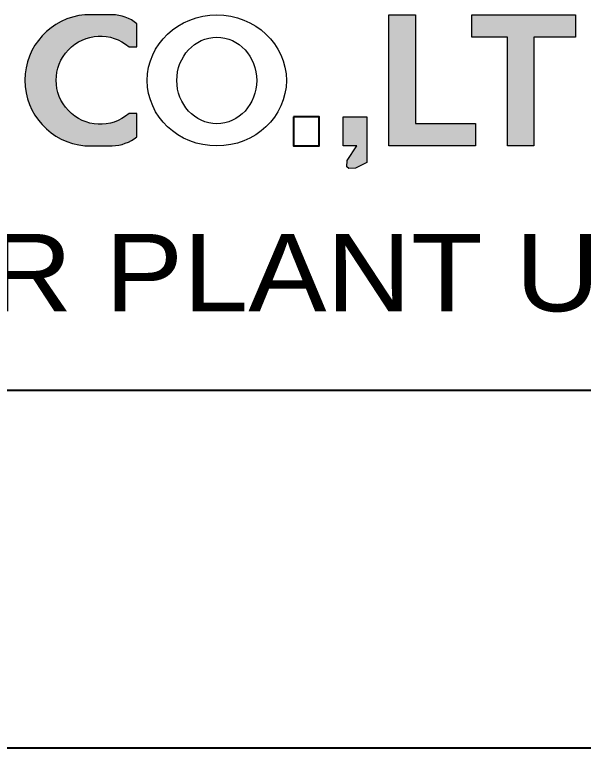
# Model space of a CAD drawing. Header units: inches. Extents: x 0 to 841, y 0 to 594.
# Drawn here: x 789.21 to 809.07, y 58.91 to 84.53 of the extents above; entities that cross this region are included whole.
import ezdxf
from ezdxf.enums import TextEntityAlignment as Align

# ---------------------------------------------------------------- set-up
doc = ezdxf.new("R2010")
doc.units = ezdxf.units.IN
doc.header["$MEASUREMENT"] = 0
doc.layers.add('BG Border', color=7, linetype='Continuous')
doc.styles.add('Arial', font='arial.ttf')

msp = doc.modelspace()

# ---------------------------------------------------------------- hatches: boundary and pattern name
at = {"layer": 'BG Border', "linetype": 'ByBlock', "true_color": 0x004c8c}
h = msp.add_hatch(color=154, dxfattribs=at)
edge = h.paths.add_edge_path()
edge.add_arc((791.8672077380272, 82.24334298453188), 2.296158638992682, 94.98546652318319, 265.0136534218238)
edge.add_line((791.6676294180105, 79.95587429849483), (792.5838760962716, 79.95626471004347))
edge.add_line((792.5838760962716, 79.95626471004347), (792.583876091026, 79.95627700475637))
edge.add_line((792.583876091026, 79.95627700475637), (792.612730209797, 79.95627700499759))
edge.add_arc((792.5983031386928, 81.35865081009499), 1.40244801315556, 270.5894156910618, 309.1698789540818)
edge.add_line((793.4841199026567, 80.2713656173859), (793.4841199042438, 81.0769162443848))
edge.add_line((793.4841199042438, 81.0769162443848), (793.2075942755266, 81.07691624455953))
edge.add_arc((792.2031410592448, 82.24344227866413), 1.539385998358662, 49.281272840149484, 310.73054664542303, ccw=False)
edge.add_line((793.207353612738, 83.41017549553483), (793.4841199042438, 83.4103845825165))
edge.add_line((793.4841199042438, 83.4103845825165), (793.484119902647, 84.21593520950911))
edge.add_arc((792.598303138668, 83.12865001682492), 1.402448013145706, 50.8301210448022, 89.41058430772851)
edge.add_line((792.6127302098017, 84.53102382191216), (792.583876092444, 84.53101743823339))
edge.add_line((792.583876092444, 84.53101743823339), (791.6676645532265, 84.53081473579358))
for points in [[(802.274572902374, 79.9512595522946), (802.274572902374, 84.52741477759606), (803.2048483983993, 84.52741477759606), (803.2048483983993, 80.73461579268391), (805.3109022621632, 80.73461579268391), (805.3109022621632, 79.9515354627559)], [(806.4220660434647, 79.95683888797761), (806.421721597178, 83.74742115687287), (805.1816958802791, 83.74730847677228), (805.1816958691102, 84.53279686682805), (808.7994453778117, 84.53312561108447), (808.7995167746295, 83.74742119505005), (807.3394233791017, 83.74728851744455), (807.3397678068411, 79.95692227871065)], [(800.8830007042362, 79.16275435675809), (800.814841282006, 79.22416276666287), (800.8255607964852, 79.43675146161799), (801.1620621259976, 79.95631720969479), (800.6811316068836, 79.95631720969479), (800.6811316068836, 80.96072861340105), (801.5105702430924, 80.96072861340105), (801.5105702430924, 79.36523060883368), (801.1197304612608, 79.16907047386653)]]:
    msp.add_hatch(color=154, dxfattribs=at).paths.add_polyline_path(points)

# ---------------------------------------------------------------- linework, layer by layer
at = {"layer": 'BG Border', "color": 7, "linetype": 'Continuous', "lineweight": 25}
for p, q in [((827.000002, 71.410071), (677.000006, 71.410071)), ((827.000006, 58.910071), (677.000006, 58.910071))]:
    msp.add_line(p, q, dxfattribs=at)
at = {"layer": 'BG Border', "color": 7, "linetype": 'Continuous', "lineweight": 0}
msp.add_lwpolyline([(791.667665, 84.530815, 0.916557), (791.667629, 79.955874), (792.583876, 79.956265), (792.583876, 79.956277), (792.61273, 79.956277, 0.169947), (793.48412, 80.271366), (793.48412, 81.076916), (793.207594, 81.076916, -2.1804), (793.207354, 83.410175), (793.48412, 83.410385), (793.48412, 84.215935, 0.169947), (792.61273, 84.531024), (792.583876, 84.531017)], format="xyb", close=True, dxfattribs=at)
for points in [[(802.274573, 79.95126), (802.274573, 84.527415), (803.204848, 84.527415), (803.204848, 80.734616), (805.310902, 80.734616), (805.310902, 79.951535)], [(806.422066, 79.956839), (806.421722, 83.747421), (805.181696, 83.747308), (805.181696, 84.532797), (808.799445, 84.533126), (808.799517, 83.747421), (807.339423, 83.747289), (807.339768, 79.956922)], [(800.883001, 79.162754), (800.814841, 79.224163), (800.825561, 79.436751), (801.162062, 79.956317), (800.681132, 79.956317), (800.681132, 80.960729), (801.51057, 80.960729), (801.51057, 79.365231), (801.11973, 79.16907)]]:
    msp.add_lwpolyline(points, close=True, dxfattribs=at)
at = {"layer": 'BG Border', "color": 154, "linetype": 'Continuous', "lineweight": 25, "true_color": 0x004c8c}
msp.add_lwpolyline([(798.955889, 80.960729), (798.955889, 79.95616), (799.849251, 79.95616), (799.849251, 80.960729)], close=True, dxfattribs=at)
at = {"layer": 'BG Border', "color": 7, "linetype": 'Continuous', "lineweight": 0}
for major_axis, ratio in [((-2.429057602722495, 0), 0.942035), ((-0.0001017899647903775, -1.510892722731111), 0.923223)]:
    msp.add_ellipse((796.271856, 82.236287), major_axis=major_axis, ratio=ratio, dxfattribs=at)

# ---------------------------------------------------------------- texts
at = {"layer": 'BG Border', "color": 7, "style": 'Arial', "width": 1.085385}
msp.add_text('BORYEONG NEW COMBINED CYCLE POWER PLANT UNIT #1', height=2.7, dxfattribs=at).set_placement((762.117803, 75.524881), align=Align.MIDDLE_CENTER)

doc.saveas('drawing.dxf')
